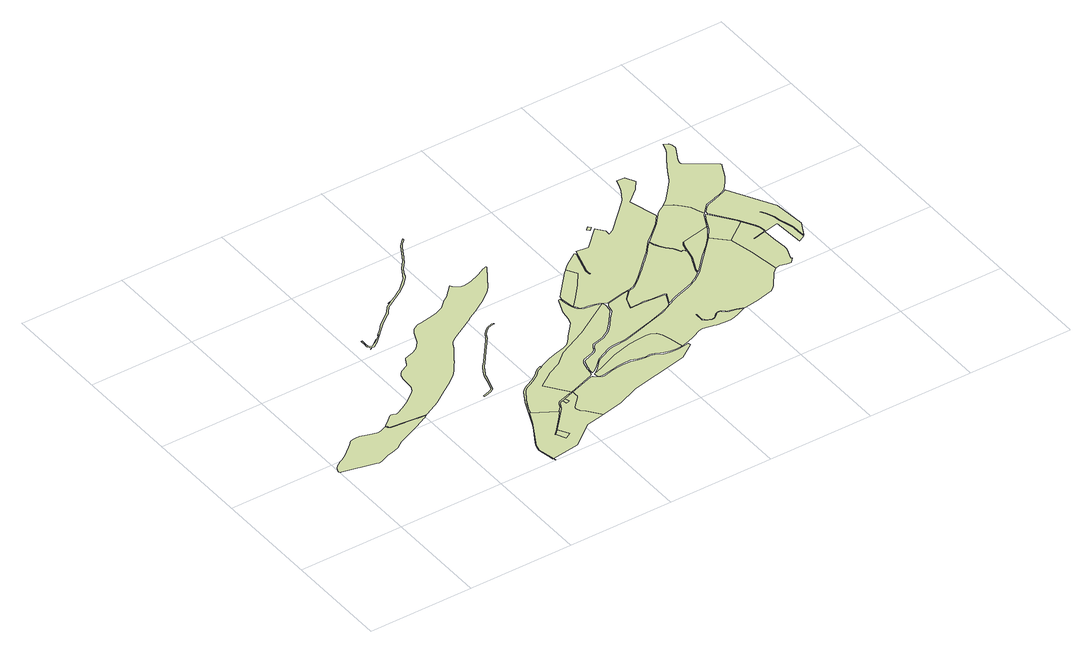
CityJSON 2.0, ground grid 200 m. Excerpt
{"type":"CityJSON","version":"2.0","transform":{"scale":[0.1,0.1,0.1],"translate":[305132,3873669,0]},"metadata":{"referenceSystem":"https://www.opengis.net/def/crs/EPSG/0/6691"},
"CityObjects":{
"landuse1":{"type":"LandUse","attributes":{"class":"203","LandUseDetailAttribute.prefecture":"22","LandUseDetailAttribute.city":"22203","LandUseDetailAttribute.surveyYear":2015},"geometry":[{"type":"MultiSurface","lod":"1","boundaries":[[[0,1,2,3,4,5,6,7,8,9,10,11,12,13,14,15,16,17,18,19,20,21,22,23,24,25,26,27,28,29,30,31,32,33,34,35,36,37,38,39,40,41,42,43,44,45,46,47,48,49,50,51,52,53,54,55,56,57,58,59,60,61]]]}]},
"landuse2":{"type":"LandUse","attributes":{"class":"219","LandUseDetailAttribute.prefecture":"22","LandUseDetailAttribute.city":"22203","LandUseDetailAttribute.surveyYear":2015},"geometry":[{"type":"MultiSurface","lod":"1","boundaries":[[[62,63,64,65,66,67,68,69]]]}]},
"landuse3":{"type":"LandUse","attributes":{"class":"205","LandUseDetailAttribute.prefecture":"22","LandUseDetailAttribute.city":"22203","LandUseDetailAttribute.surveyYear":2015},"geometry":[{"type":"MultiSurface","lod":"1","boundaries":[[[70,71,72,73,74,75,76,77,78,79,80,81,82,83,84,85,86,87,88,65,64,63,62,69,68,89,90,91,92,93,94,95,96,97,98,99,100,101,102,103,104,105,106,107,108,109,110,111,112,113]]]}]},
"landuse4":{"type":"LandUse","attributes":{"class":"215","LandUseDetailAttribute.prefecture":"22","LandUseDetailAttribute.city":"22203","LandUseDetailAttribute.surveyYear":2015},"geometry":[{"type":"MultiSurface","lod":"1","boundaries":[[[114,115,116,117,118,119,120,121,122,123,124,125,126,127,128,129,130,131,132,133,134,135,136,137,138,139,140,141,142,143,104,103,102,101,100,99,98,97,96,144,145,146,147,148,149,150,151,152,153,154,155,156,157,158,159,160,161,162,163,164,165]]]}]},
"landuse5":{"type":"LandUse","attributes":{"class":"203","LandUseDetailAttribute.prefecture":"22","LandUseDetailAttribute.city":"22203","LandUseDetailAttribute.surveyYear":2015},"geometry":[{"type":"MultiSurface","lod":"1","boundaries":[[[149,148,147,146,145,150]]]}]},
"landuse6":{"type":"LandUse","attributes":{"class":"215","LandUseDetailAttribute.prefecture":"22","LandUseDetailAttribute.city":"22203","LandUseDetailAttribute.surveyYear":2015},"geometry":[{"type":"MultiSurface","lod":"1","boundaries":[[[166,167,168,169,170,95,94,93,92,91,90,89,68,69,68,67,66,65,64,65,88,87,86,85,84,83,82,81,76,171,172]]]}]},
"landuse7":{"type":"LandUse","attributes":{"class":"203","LandUseDetailAttribute.prefecture":"22","LandUseDetailAttribute.city":"22203","LandUseDetailAttribute.surveyYear":2015},"geometry":[{"type":"MultiSurface","lod":"1","boundaries":[[[173,174,175,176,177,178,179,180,181,182,183,184,185,186,187,188,189,190,191,192,193,194,195,196,197,198,199,200,201,202,203,204,205,206,207,208,209,210,211,212,213,214,215,216,217,218,219,220,221,222,223,224,225,226,227,228,229,230,231,232,233,234,235,236,237,238,239,240,241,242,243,244,245,246,247,248,249,250,251,252,253,254,255,256,257,258,259,260,261,262,263,264,265,266,267,268,269,270,271,272,273,274,275,276,277,278,279,280,281,282]]]}]},
"landuse8":{"type":"LandUse","attributes":{"class":"219","LandUseDetailAttribute.prefecture":"22","LandUseDetailAttribute.city":"22203","LandUseDetailAttribute.surveyYear":2015},"geometry":[{"type":"MultiSurface","lod":"1","boundaries":[[[80,79,78,77,76,81]]]}]},
"landuse9":{"type":"LandUse","attributes":{"class":"215","LandUseDetailAttribute.prefecture":"22","LandUseDetailAttribute.city":"22203","LandUseDetailAttribute.surveyYear":2015},"geometry":[{"type":"MultiSurface","lod":"1","boundaries":[[[283,284,285,286,287,288,289,290,291,292,293,294,295,296,297,298,299,300,301,302,303,304,305,306,307,308,309,310,311,312,313,314,315,316,317,318,319,320,321,322,323,324,325,326,327,328,329,330,331,332,333]]]}]},
"landuse10":{"type":"LandUse","attributes":{"class":"215","LandUseDetailAttribute.prefecture":"22","LandUseDetailAttribute.city":"22203","LandUseDetailAttribute.surveyYear":2015},"geometry":[{"type":"MultiSurface","lod":"1","boundaries":[[[334,335,336,337,338,339,340,341,342,343,344,345,346,347,348,349,350,351,352,353,354,355,356,357,358,359,360,361,362,363,364,365,366,367,368,369,370,371,372,373,374,375,376,377,378,379,380,381,382,383,384,385,386,387,388,389,390,391,392,393,394,395,396,397,398,399,400,401,402,403,404,405,406,407,408,409,410,411,412,413,414,415,416,417]]]}]},
"landuse11":{"type":"LandUse","attributes":{"class":"202","LandUseDetailAttribute.prefecture":"22","LandUseDetailAttribute.city":"22203","LandUseDetailAttribute.surveyYear":2015},"geometry":[{"type":"MultiSurface","lod":"1","boundaries":[[[418,419,420,421,422,423,424,425,426,427,428,429,430,431,432,433,434,435,436,437,438,439,440,441,442,443,444,445,446,447,448,165,164,163,162,161,160,159,158,157,156,155,154,153,152,151,150,145,144,96,95,170,169,168,167,166,449,450,451,452,453,454,455,456,457,458,459]]]}]},
"landuse12":{"type":"LandUse","attributes":{"class":"202","LandUseDetailAttribute.prefecture":"22","LandUseDetailAttribute.city":"22203","LandUseDetailAttribute.surveyYear":2015},"geometry":[{"type":"MultiSurface","lod":"1","boundaries":[[[460,461,462,463,464,465,466,467,468,469,470,471,472,473,474,475,476,477,478,479,480,481,482,483,75,74,73,72,71,70,113,112,111,110,109,484,485,486,487,488,489,490,491,492,493]]]}]},
"landuse13":{"type":"LandUse","attributes":{"class":"205","LandUseDetailAttribute.prefecture":"22","LandUseDetailAttribute.city":"22203","LandUseDetailAttribute.surveyYear":2015},"geometry":[{"type":"MultiSurface","lod":"1","boundaries":[[[494,495,496,497,498,499,500,501,502,503,504,505,506,507,508,509,510,511,512,513,514,515,516,517,518,519,520,521,522,523,524,525,459,458,457,456,455,454,453,452,451,450,449]]]}]},
"landuse14":{"type":"LandUse","attributes":{"class":"202","LandUseDetailAttribute.prefecture":"22","LandUseDetailAttribute.city":"22203","LandUseDetailAttribute.surveyYear":2015},"geometry":[{"type":"MultiSurface","lod":"1","boundaries":[[[526,527,528,529,530,531,532,533,534,535,536,537,538,539,540,541,542,543,544,545,546,547,548,549,550,551,552,553,554,555,556,557,558,559,560,561]]]}]},
"landuse15":{"type":"LandUse","attributes":{"class":"205","LandUseDetailAttribute.prefecture":"22","LandUseDetailAttribute.city":"22203","LandUseDetailAttribute.surveyYear":2015},"geometry":[{"type":"MultiSurface","lod":"1","boundaries":[[[562,563,564,565,566,567,568,569,570,571,572,573,574,575,576,577,578,579,580,581,582,583,584,585,586,587,588,589,590,591,592,593,594,595,596,597,598,599,600,601,602]]]}]},
"landuse16":{"type":"LandUse","attributes":{"class":"202","LandUseDetailAttribute.prefecture":"22","LandUseDetailAttribute.city":"22203","LandUseDetailAttribute.surveyYear":2015},"geometry":[{"type":"MultiSurface","lod":"1","boundaries":[[[603,604,605,606,607,608,609,610,611,612,613,614,615,616,617]]]}]},
"landuse17":{"type":"LandUse","attributes":{"class":"203","LandUseDetailAttribute.prefecture":"22","LandUseDetailAttribute.city":"22203","LandUseDetailAttribute.surveyYear":2015},"geometry":[{"type":"MultiSurface","lod":"1","boundaries":[[[618,619,620,621,622,623,624,625,626,627,628,629,630,631,632,633,634,561,560,559,558,557,556,555,554,553,552,551,550,549,548,635,636,637,638,639,640,641,642,643,644,645,646,647,648,649,650,651,652,653,654,655,656,657,658,659,660,661,662,663,664,665,666,667,668,669,670,671,672,673,674,675,676,677,678,679,680,681,682,683,684,685,686,687,688]]]}]},
"landuse18":{"type":"LandUse","attributes":{"class":"205","LandUseDetailAttribute.prefecture":"22","LandUseDetailAttribute.city":"22203","LandUseDetailAttribute.surveyYear":2015},"geometry":[{"type":"MultiSurface","lod":"1","boundaries":[[[689,690,691,692,693,694,695,696,697,698,699,700,701,702,703,704,705,706,707,708,709,710,711,712,713,714,715,716,717,718,719,720,721,722,723,724,725,726,727,728,729,730,731,732,733,734,735,736,737,738,739,740,741,742,743,744,745,746]]]}]},
"landuse19":{"type":"LandUse","attributes":{"class":"205","LandUseDetailAttribute.prefecture":"22","LandUseDetailAttribute.city":"22203","LandUseDetailAttribute.surveyYear":2015},"geometry":[{"type":"MultiSurface","lod":"1","boundaries":[[[747,748,749,750,751,752,753,754,755,756,757,758,759,760,761,762,763,764,765,766,767,768,769,770,771,772,773,774,775,776,777,778,779,780,781,782,783,784,785,786,787,788,789,790,791,792,793,794,795,796,797,798,799,800,801,610,609,608,607,606]]]}]},
"landuse20":{"type":"LandUse","attributes":{"class":"219","LandUseDetailAttribute.prefecture":"22","LandUseDetailAttribute.city":"22203","LandUseDetailAttribute.surveyYear":2015},"geometry":[{"type":"MultiSurface","lod":"1","boundaries":[[[802,803,804,805]]]}]},
"landuse21":{"type":"LandUse","attributes":{"class":"205","LandUseDetailAttribute.prefecture":"22","LandUseDetailAttribute.city":"22203","LandUseDetailAttribute.surveyYear":2015},"geometry":[{"type":"MultiSurface","lod":"1","boundaries":[[[806,807,808,809,810,811,812,813,814,815,816,817,818,819,820,821,822,823]]]}]},
"landuse22":{"type":"LandUse","attributes":{"class":"203","LandUseDetailAttribute.prefecture":"22","LandUseDetailAttribute.city":"22203","LandUseDetailAttribute.surveyYear":2015},"geometry":[{"type":"MultiSurface","lod":"1","boundaries":[[[824,825,826,827,828,829,830,831,832,833,834,835,836,837,838,839,840,841,842,843,844,845,846,847,813,812,848,849,850,851,852,853,854,855,856,857]]]}]},
"landuse23":{"type":"LandUse","attributes":{"class":"205","LandUseDetailAttribute.prefecture":"22","LandUseDetailAttribute.city":"22203","LandUseDetailAttribute.surveyYear":2015},"geometry":[{"type":"MultiSurface","lod":"1","boundaries":[[[686,685,858,859,860,861,862,863,864,865,866,867,868,869,870,871,872,873,874,875,876,877,687]]]}]},
"landuse24":{"type":"LandUse","attributes":{"class":"202","LandUseDetailAttribute.prefecture":"22","LandUseDetailAttribute.city":"22203","LandUseDetailAttribute.surveyYear":2015},"geometry":[{"type":"MultiSurface","lod":"1","boundaries":[[[877,878,879,880,881,882,883,688,687]]]}]},
"landuse25":{"type":"LandUse","attributes":{"class":"205","LandUseDetailAttribute.prefecture":"22","LandUseDetailAttribute.city":"22203","LandUseDetailAttribute.surveyYear":2015},"geometry":[{"type":"MultiSurface","lod":"1","boundaries":[[[884,885,886,887,888,889,890,891,892,893,894,895,896,897,898,899,900,901,902,903,904,905,906,907,908,909,910,911,912,913,914,915,916,917,918,919,920,921,922,923]]]}]},
"landuse26":{"type":"LandUse","attributes":{"class":"202","LandUseDetailAttribute.prefecture":"22","LandUseDetailAttribute.city":"22203","LandUseDetailAttribute.surveyYear":2015},"geometry":[{"type":"MultiSurface","lod":"1","boundaries":[[[856,855,854,853,852,851,850,849,924,925,926,927,928,929,930,931,932,933,934,935,936,937,938,939,940,941,942,943,944,945,946,947,948,949,950,951,952,953,954,955,956,957,958,959,857]]]}]}
},
"vertices":[
[9,1824,0],[5,1799,0],[4,1786,0],[9,1770,0],[23,1756,0],[39,1750,0],[630,1613,0],[681,1602,0],[687,1601,0],[705,1600,0],[733,1607,0],[915,1682,0],[981,1704,0],[1079,1727,0],[1158,1748,0],[1301,1848,0],[1481,1926,0],[1683,2020,0],[1909,2125,0],[1929,2134,0],[1977,2157,0],[1978,2157,0],[2007,2173,0],[2039,2190,0],[1909,2205,0],[1887,2207,0],[1841,2212,0],[1674,2228,0],[1632,2232,0],[1631,2232,0],[1630,2232,0],[1385,2251,0],[1357,2255,0],[1344,2266,0],[1312,2321,0],[1307,2324,0],[1295,2325,0],[1199,2279,0],[1141,2266,0],[1107,2267,0],[995,2302,0],[914,2332,0],[869,2347,0],[821,2356,0],[776,2358,0],[729,2358,0],[689,2353,0],[652,2347,0],[631,2337,0],[597,2309,0],[589,2302,0],[473,2193,0],[470,2190,0],[467,2188,0],[340,2081,0],[228,2012,0],[173,1982,0],[134,1960,0],[118,1951,0],[101,1941,0],[79,1924,0],[36,1879,0],
[3580,385,0],[3695,448,0],[3587,645,0],[3585,644,0],[3585,643,0],[3550,611,0],[3494,551,0],[3493,550,0],
[4168,980,0],[4336,1152,0],[4367,1193,0],[4366,1268,0],[4362,1308,0],[4361,1316,0],[4164,1248,0],[4165,1246,0],[4186,1157,0],[4111,1139,0],[4089,1222,0],[4089,1223,0],[4059,1212,0],[4030,1186,0],[4013,1162,0],[3963,1072,0],[3911,1010,0],[3734,807,0],[3570,632,0],[3491,548,0],[3472,566,0],[3564,659,0],[3568,664,0],[3572,668,0],[3793,910,0],[3888,1023,0],[3475,1274,0],[3467,1278,0],[3361,1035,0],[3059,484,0],[3047,433,0],[3035,378,0],[3056,245,0],[3093,55,0],[3093,53,0],[3623,132,0],[4072,481,0],[4384,536,0],[4385,536,0],[4434,545,0],[4330,694,0],[4249,788,0],[4177,860,0],[4148,944,0],
[4312,2187,0],[4229,2150,0],[4188,2122,0],[4122,2047,0],[4002,1967,0],[3989,1959,0],[3975,1953,0],[3963,1948,0],[3898,1919,0],[3840,1888,0],[3796,1863,0],[3747,1828,0],[3704,1789,0],[3568,1545,0],[3548,1510,0],[3528,1466,0],[3501,1396,0],[3458,1285,0],[3377,1095,0],[3326,989,0],[3263,872,0],[3089,577,0],[3049,489,0],[3035,437,0],[3024,381,0],[3026,333,0],[3055,160,0],[3076,51,0],[3088,54,0],[3096,1,0],[3476,1277,0],[3516,1379,0],[3520,1389,0],[3547,1459,0],[3566,1501,0],[3585,1534,0],[3617,1586,0],[3738,1781,0],[3777,1816,0],[3807,1838,0],[3835,1855,0],[3836,1855,0],[3838,1856,0],[3853,1865,0],[3910,1895,0],[3974,1923,0],[3984,1927,0],[4137,2029,0],[4138,2031,0],[4205,2104,0],[4229,2122,0],[4312,2159,0],
[4048,1242,0],[4021,1223,0],[4000,1191,0],[3998,1188,0],[3965,1115,0],[4290,1291,0],[4290,1315,0],
[5105,4858,0],[5097,4864,0],[5069,4860,0],[5031,4846,0],[4878,4771,0],[4686,4694,0],[4595,4671,0],[4536,4669,0],[4482,4675,0],[4393,4710,0],[4376,4731,0],[4329,4790,0],[4118,4586,0],[4048,4537,0],[4009,4507,0],[4004,4502,0],[4003,4501,0],[3883,4394,0],[3739,4324,0],[3653,4299,0],[3381,4258,0],[3379,4257,0],[3316,4245,0],[3270,4227,0],[3229,4205,0],[3187,4174,0],[3156,4138,0],[3134,4102,0],[3113,4060,0],[3031,3876,0],[2970,3792,0],[2917,3743,0],[2885,3723,0],[2884,3723,0],[2825,3692,0],[2824,3692,0],[2755,3663,0],[2646,3630,0],[2629,3622,0],[2616,3608,0],[2600,3582,0],[2589,3555,0],[2588,3554,0],[2544,3469,0],[2524,3451,0],[2383,3381,0],[2365,3368,0],[2340,3342,0],[2308,3292,0],[2299,3270,0],[2290,3243,0],[2286,3201,0],[2270,2956,0],[2233,2869,0],[2189,2820,0],[1977,2662,0],[1820,2568,0],[1701,2510,0],[1669,2504,0],[1642,2508,0],[1606,2521,0],[1585,2528,0],[1569,2530,0],[1557,2527,0],[1536,2514,0],[1446,2435,0],[1445,2434,0],[1341,2354,0],[1334,2343,0],[1334,2336,0],[1354,2290,0],[1360,2280,0],[1366,2274,0],[1380,2272,0],[2042,2212,0],[2073,2217,0],[2106,2229,0],[2138,2243,0],[2317,2340,0],[2406,2395,0],[2581,2512,0],[2681,2577,0],[2808,2662,0],[2906,2734,0],[2974,2791,0],[3029,2844,0],[3096,2919,0],[3096,2920,0],[3164,3009,0],[3235,3109,0],[3264,3155,0],[3324,3250,0],[3392,3344,0],[3393,3344,0],[3422,3391,0],[3459,3456,0],[3460,3457,0],[3486,3504,0],[3510,3535,0],[3583,3594,0],[4026,3850,0],[4043,3860,0],[4044,3860,0],[4126,3915,0],[4285,4000,0],[4359,4047,0],[4545,4165,0],[4722,4303,0],[4812,4397,0],[5106,4848,0],
[4347,3568,0],[4310,3564,0],[4209,3533,0],[4125,3476,0],[4069,3408,0],[4019,3317,0],[3980,3272,0],[3626,2822,0],[3626,2821,0],[3591,2781,0],[3585,2776,0],[3549,2739,0],[3531,2716,0],[3479,2616,0],[3479,2615,0],[3444,2556,0],[3413,2486,0],[3383,2373,0],[3342,2223,0],[3325,2180,0],[3312,2158,0],[3285,2137,0],[3249,2119,0],[3185,2096,0],[3109,2077,0],[3114,2054,0],[3195,2074,0],[3258,2097,0],[3299,2118,0],[3329,2142,0],[3347,2169,0],[3435,2476,0],[3436,2480,0],[3448,2513,0],[3464,2544,0],[3464,2545,0],[3551,2703,0],[3567,2724,0],[3583,2741,0],[3607,2763,0],[3808,3018,0],[3892,3124,0],[3895,3127,0],[3935,3178,0],[3988,3245,0],[4018,3281,0],[4084,3396,0],[4138,3462,0],[4217,3516,0],[4314,3545,0],[4346,3549,0],
[3705,5239,0],[3848,5386,0],[3867,5415,0],[3910,5517,0],[3970,5613,0],[4073,5730,0],[4120,5810,0],[4134,5835,0],[4136,5838,0],[4140,5842,0],[4276,6083,0],[4295,6116,0],[4325,6151,0],[4370,6194,0],[4413,6228,0],[4414,6260,0],[4374,6229,0],[4277,6132,0],[4179,5960,0],[4088,5794,0],[4000,5691,0],[3950,5632,0],[3904,5550,0],[3903,5547,0],[3899,5543,0],[3867,5486,0],[3807,5379,0],[3605,5191,0],[3500,5125,0],[3502,5126,0],[3471,5107,0],[3346,5031,0],[3342,5029,0],[3229,4990,0],[3227,4989,0],[3344,5029,0],[3165,4920,0],[3144,4899,0],[3090,4832,0],[3053,4787,0],[2960,4714,0],[2959,4714,0],[2960,4715,0],[2816,4603,0],[2715,4490,0],[2710,4486,0],[2607,4395,0],[2713,4488,0],[2668,4438,0],[2590,4363,0],[2496,4282,0],[2404,4219,0],[2374,4204,0],[2370,4204,0],[2524,4320,0],[2526,4322,0],[2372,4206,0],[2365,4206,0],[2343,4212,0],[2326,4223,0],[2315,4239,0],[2306,4268,0],[2303,4297,0],[2309,4417,0],[2291,4419,0],[2286,4300,0],[2285,4272,0],[2290,4244,0],[2300,4223,0],[2310,4207,0],[2330,4188,0],[2313,4162,0],[2293,4147,0],[2310,4160,0],[2342,4184,0],[2380,4176,0],[2475,4234,0],[2476,4234,0],[2833,4581,0],[2976,4692,0],[3072,4766,0],[3106,4806,0],[3183,4899,0],[3581,5141,0],
[6017,2998,0],[6003,3003,0],[5946,3018,0],[5804,3035,0],[5753,3054,0],[5712,3082,0],[5672,3136,0],[5638,3223,0],[5620,3324,0],[5620,3325,0],[5611,3465,0],[5600,3471,0],[5572,3449,0],[5556,3418,0],[5471,3212,0],[5451,3148,0],[5425,2976,0],[5425,2973,0],[5403,2877,0],[5379,2834,0],[5234,2675,0],[5149,2572,0],[5114,2531,0],[5070,2477,0],[5023,2428,0],[4976,2397,0],[4920,2371,0],[4743,2323,0],[4566,2267,0],[4377,2188,0],[4369,2185,0],[4353,1334,0],[4042,1743,0],[4053,1752,0],[4323,1943,0],[4330,1947,0],[4599,2075,0],[4827,2277,0],[5361,2522,0],[5375,2528,0],[5383,2533,0],[6091,2969,0],
[6658,1302,0],[6543,1273,0],[6419,1263,0],[6294,1269,0],[6180,1299,0],[6117,1325,0],[6045,1370,0],[6005,1384,0],[5969,1388,0],[5875,1383,0],[5823,1388,0],[5736,1411,0],[5621,1446,0],[5472,1448,0],[5366,1441,0],[5246,1421,0],[5063,1382,0],[5013,1382,0],[4976,1390,0],[4940,1407,0],[4898,1442,0],[4869,1470,0],[4857,1476,0],[4841,1480,0],[4841,636,0],[5225,796,0],[5243,800,0],[5256,806,0],[5748,910,0],[6370,1041,0],[6371,1041,0],[6664,1252,0],[6664,1253,0],[6659,1302,0],
[4863,1516,0],[4884,1537,0],[4895,1562,0],[4897,1580,0],[4900,1615,0],[4906,1675,0],[4906,1677,0],[4916,1748,0],[4942,1833,0],[4943,1836,0],[4961,1876,0],[4962,1878,0],[4972,1900,0],[5005,1926,0],[5138,1970,0],[5139,1971,0],[5206,1996,0],[5233,2006,0],[5248,2018,0],[5264,2030,0],[5348,2159,0],[5375,2183,0],[5493,2208,0],[5592,2239,0],[5748,2335,0],[5841,2430,0],[5862,2452,0],[5948,2564,0],[6097,2738,0],[6113,2785,0],[6128,2921,0],[6117,2953,0],
[4940,1512,0],[4934,1479,0],[4939,1449,0],[4956,1432,0],[4986,1418,0],[5016,1412,0],[5060,1412,0],[5243,1451,0],[5363,1471,0],[5474,1478,0],[5626,1476,0],[5742,1441,0],[5743,1440,0],[5829,1417,0],[5875,1413,0],[5970,1418,0],[6012,1414,0],[6058,1397,0],[6131,1352,0],[6190,1327,0],[6298,1298,0],[6418,1293,0],[6538,1302,0],[6487,1565,0],[6440,1730,0],[6390,1814,0],[6385,1816,0],[6298,1861,0],[6216,1863,0],[6026,1848,0],[5861,1832,0],[5493,1733,0],[5335,1669,0],[5154,1593,0],[5027,1547,0],[4948,1519,0],
[4982,1839,0],[4950,1735,0],[4944,1682,0],[4931,1664,0],[4924,1570,0],[4932,1558,0],[4972,1577,0],[5040,1630,0],[5216,1802,0],[5511,1941,0],[5614,1960,0],[5876,1978,0],[6508,2146,0],[6781,2232,0],[6918,2285,0],[6990,2329,0],[7096,2571,0],[7087,2578,0],[7086,2578,0],[6839,2591,0],[6691,2612,0],[6592,2602,0],[6409,2603,0],[6501,2851,0],[6648,3002,0],[6550,2992,0],[6199,2912,0],[6159,2867,0],[6129,2719,0],[6081,2665,0],[6008,2583,0],[5890,2428,0],[5784,2320,0],[5771,2307,0],[5607,2205,0],[5391,2149,0],[5355,2108,0],[5291,2005,0],[5251,1974,0],[5023,1893,0],[5001,1876,0],
[5638,3460,0],[5648,3335,0],[5665,3231,0],[5682,3188,0],[5838,3365,0],[6057,3620,0],[6237,3864,0],[6135,4054,0],[6135,4053,0],[6125,4044,0],[6075,3995,0],[6075,3994,0],[5931,3837,0],[5879,3781,0],[5647,3516,0],
[8225,3078,0],[8189,3041,0],[8183,3035,0],[7898,2741,0],[7711,2610,0],[7522,2515,0],[7213,2413,0],[7113,2368,0],[6792,2202,0],[5881,1947,0],[5618,1929,0],[5521,1912,0],[5276,1800,0],[5234,1777,0],[5186,1737,0],[5061,1607,0],[4952,1524,0],[6684,1340,0],[6825,1393,0],[7005,1475,0],[7083,1483,0],[7305,1439,0],[7322,1436,0],[7457,1419,0],[7579,1415,0],[7675,1429,0],[7776,1465,0],[7776,1466,0],[7939,1533,0],[7825,1581,0],[7673,1618,0],[7591,1686,0],[7577,1693,0],[7531,1695,0],[7512,1687,0],[7483,1666,0],[7431,1616,0],[7394,1595,0],[7351,1592,0],[7230,1652,0],[7199,1685,0],[7204,1858,0],[7224,1857,0],[7214,1721,0],[7218,1694,0],[7243,1668,0],[7311,1627,0],[7354,1612,0],[7388,1614,0],[7418,1632,0],[7470,1682,0],[7502,1705,0],[7528,1715,0],[7582,1713,0],[7602,1703,0],[7659,1653,0],[7682,1636,0],[7831,1600,0],[7970,1543,0],[7995,1545,0],[8260,1588,0],[8469,1633,0],[8579,1665,0],[8642,1710,0],[8678,1746,0],[8678,1747,0],[8877,2027,0],[8988,2120,0],[8901,2696,0],[8803,3137,0],[8545,3404,0],
[8044,3312,0],[8029,3354,0],[8013,3367,0],[8002,3367,0],[7991,3359,0],[7977,3355,0],[7965,3359,0],[7954,3373,0],[7925,3447,0],[7896,3491,0],[7895,3491,0],[7800,3595,0],[7739,3683,0],[7696,3775,0],[7670,3860,0],[7669,3859,0],[7598,3786,0],[7596,3783,0],[7467,3633,0],[7451,3615,0],[7308,3480,0],[7305,3478,0],[7138,3320,0],[7128,3311,0],[7127,3311,0],[6947,3150,0],[6874,3091,0],[6784,3029,0],[6722,3011,0],[6717,3009,0],[6681,3006,0],[6622,2946,0],[6612,2936,0],[6527,2851,0],[6517,2837,0],[6506,2820,0],[6431,2621,0],[6591,2623,0],[6691,2633,0],[6846,2611,0],[7111,2600,0],[7126,2585,0],[7029,2372,0],[7031,2359,0],[7094,2393,0],[7101,2397,0],[7201,2442,0],[7511,2544,0],[7620,2592,0],[7776,2684,0],[7857,2748,0],[7863,2777,0],[7868,2828,0],[7934,2975,0],[7936,2981,0],[7978,3079,0],[8006,3143,0],[8031,3227,0],
[5697,3150,0],[5721,3118,0],[5732,3103,0],[5766,3078,0],[5809,3063,0],[5887,3052,0],[5954,3044,0],[6104,2994,0],[6194,2939,0],[6546,3020,0],[6709,3036,0],[6711,3037,0],[6772,3055,0],[6868,3121,0],[6996,3226,0],[7414,3620,0],[7416,3621,0],[7466,3671,0],[7671,3900,0],[7774,3985,0],[8034,4216,0],[8178,4388,0],[8030,4929,0],[8290,5150,0],[8421,5317,0],[8322,5497,0],[8173,5511,0],[8139,5389,0],[8080,5244,0],[7953,5041,0],[7915,4997,0],[7364,4467,0],[7255,4412,0],[7265,4526,0],[7144,4675,0],[6787,4326,0],[6554,4357,0],[6406,3848,0],[6404,3779,0],[6416,3743,0],[6427,3745,0],[6426,3744,0],[6402,3727,0],[6389,3717,0],[6391,3729,0],[6379,3767,0],[6375,3777,0],[6377,3852,0],[6503,4286,0],[6500,4308,0],[6494,4317,0],[6487,4319,0],[6332,4216,0],[6269,4173,0],[6194,4111,0],
[7121,4734,0],[7081,4777,0],[7023,4723,0],[7065,4681,0],
[7960,2847,0],[8168,3064,0],[8390,3273,0],[8515,3416,0],[8592,3521,0],[8658,3615,0],[8681,3666,0],[8145,3548,0],[8116,3499,0],[8096,3442,0],[8069,3315,0],[8060,3259,0],[8028,3135,0],[7956,2967,0],[7908,2871,0],[7897,2840,0],[7892,2823,0],[7886,2773,0],
[8423,4536,0],[8413,4529,0],[8279,4440,0],[8234,4407,0],[8220,4396,0],[8054,4196,0],[7685,3876,0],[7710,3792,0],[7714,3780,0],[7755,3692,0],[7814,3607,0],[7903,3510,0],[7941,3455,0],[7970,3383,0],[7976,3375,0],[7978,3374,0],[7983,3375,0],[7996,3386,0],[8019,3385,0],[8045,3365,0],[8051,3347,0],[8073,3449,0],[8095,3510,0],[8125,3560,0],[8818,3938,0],[8862,3993,0],[8846,4022,0],[8806,4135,0],[8766,4239,0],[8667,4361,0],[8573,4446,0],[8521,4478,0],[8484,4501,0],[8426,4538,0],
[9072,2134,0],[9198,2108,0],[9278,2091,0],[9356,2178,0],[9333,2188,0],[9422,2435,0],[9425,2506,0],[9404,2731,0],[9392,3006,0],[9382,3007,0],[9142,2952,0],[9137,2974,0],[9377,3029,0],[9392,3046,0],[9392,3064,0],[9381,3151,0],[9339,3254,0],[9226,3442,0],[9225,3443,0],[9223,3447,0],
[9178,3520,0],[8880,3935,0],[8859,3940,0],[8844,3921,0],[8772,3792,0],[8685,3600,0],
[9207,3521,0],[9355,3275,0],[9363,3262,0],[9405,3158,0],[9416,3068,0],[9416,3025,0],[9680,3072,0],[9716,2484,0],[9848,2549,0],[9847,2553,0],[9843,2711,0],[9835,2838,0],[9821,2903,0],[9811,2937,0],[9751,3142,0],[9743,3232,0],[9724,3292,0],[9669,3404,0],[9620,3493,0],[9639,3503,0],[9688,3414,0],[9744,3300,0],[9764,3236,0],[9773,3146,0],[9830,2951,0],[9842,2909,0],[9856,2841,0],[9864,2712,0],[9868,2575,0],[10014,2858,0],[9953,3464,0],[9496,4293,0],[9441,4263,0],[9234,4189,0],[9166,4167,0],[9032,4124,0],[8995,4089,0],[8994,4088,0],[8904,3993,0],[8900,3950,0],
[8909,4043,0],[8972,4110,0],[9016,4151,0],[9221,4217,0],[9222,4218,0],[9346,4260,0],[9428,4292,0],[9476,4318,0],[9603,4467,0],[9695,4600,0],[9823,4860,0],[9838,4883,0],[9822,4899,0],[9826,4909,0],[9322,5253,0],[9294,5272,0],[9297,5329,0],[9318,5398,0],[9355,5470,0],[9449,5652,0],[9469,5690,0],[9463,5784,0],[9434,5827,0],[9349,5865,0],[9307,5718,0],[9301,5708,0],[9263,5640,0],[9186,5528,0],[9183,5523,0],[9169,5500,0],[9004,5234,0],[8891,5043,0],[8877,5020,0],[8812,4932,0],[8660,4765,0],[8527,4618,0]
]}
